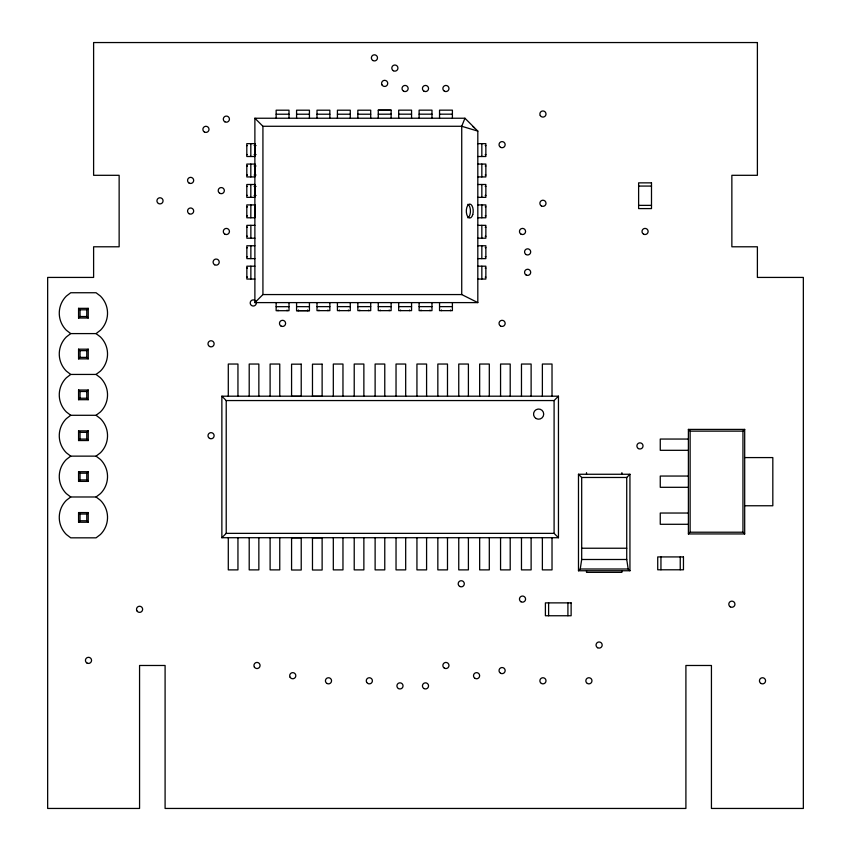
<?xml version="1.0" encoding="UTF-8"?>
<svg xmlns="http://www.w3.org/2000/svg" width="851" height="851" viewBox="0 0 851 851"><rect width="100%" height="100%" fill="white"/><g stroke="black" fill="none" stroke-linecap="round" stroke-linejoin="round"><path stroke-width="1.28" d="M578.478 570.755L580.233 569L581.69 559.49L581.69 477.475L578.478 474.262L629.942 474.262L629.942 570.755L578.478 570.755L578.478 474.262M464.944 118.236L461.731 126.278L461.731 294.563L477.815 302.605L477.815 131.107L464.944 118.236L254.885 118.236L254.885 302.605L477.815 302.605M78.569 317.997L80.026 316.54L80.026 309.796L78.569 308.339L88.227 308.339L88.227 317.997L78.569 317.997L78.569 308.339M88.227 317.997L86.77 316.54L86.77 309.796L88.227 308.339M78.569 358.845L80.026 357.388L80.026 350.644L78.569 349.187L88.227 349.187L88.227 358.845L78.569 358.845L78.569 349.187M88.227 358.845L86.77 357.388L86.77 350.644L88.227 349.187M78.569 399.693L80.026 398.236L86.77 398.236L88.227 399.693L88.227 390.035L78.569 390.035L78.569 399.693L88.227 399.693M78.569 390.035L80.026 391.492L86.77 391.492L88.227 390.035M78.569 440.541L80.026 439.084L80.026 432.34L78.569 430.883L88.227 430.883L88.227 440.541L78.569 440.541L78.569 430.883M88.227 440.541L86.77 439.084L86.77 432.34L88.227 430.883M254.885 302.605L262.927 294.563L461.731 294.563M78.569 481.389L80.026 479.932L80.026 473.188L78.569 471.731L88.227 471.731L88.227 481.389L78.569 481.389L78.569 471.731M88.227 481.389L86.77 479.932L86.77 473.188L88.227 471.731M78.569 522.237L80.026 520.78L86.77 520.78L88.227 522.237L88.227 512.579L78.569 512.579L78.569 522.237L88.227 522.237M78.569 512.579L80.026 514.036L86.77 514.036L88.227 512.579M221.866 537.715L226.217 533.364L554.097 533.364L558.458 537.715L558.458 396.194L221.866 396.194L221.866 537.715L558.458 537.715M221.866 396.194L226.217 400.555L554.097 400.555L558.458 396.194M629.942 570.755L628.187 569L626.73 559.49L626.73 477.475L629.942 474.262M744.689 533.939L742.955 532.215L742.955 431.138L744.689 429.404L688.395 429.404L688.395 533.939L744.689 533.939L744.689 429.404M688.395 533.939L690.129 532.215L690.129 431.138L688.395 429.404M70.729 333.592L66.335 330.231A24.126 24.126 0 0 1 66.335 296.105L70.729 292.744L96.067 292.744L100.461 296.105A24.126 24.126 0 0 1 100.461 330.231L96.067 333.592L70.729 333.592L66.335 336.953A24.126 24.126 0 0 0 66.335 371.079L70.729 374.44L96.067 374.44L100.461 377.801A24.126 24.126 0 0 1 100.461 411.927L96.067 415.288L70.729 415.288L66.335 418.649A24.126 24.126 0 0 0 66.335 452.775L70.729 456.136L96.067 456.136L100.461 452.775A24.126 24.126 0 0 0 100.461 418.649L96.067 415.288M70.729 374.44L66.335 377.801A24.126 24.126 0 0 0 66.335 411.927L70.729 415.288M96.067 374.44L100.461 371.079A24.126 24.126 0 0 0 100.461 336.953L96.067 333.592M70.729 456.136L66.335 459.497A24.126 24.126 0 0 0 66.335 493.623L70.729 496.984L96.067 496.984L100.461 493.623A24.126 24.126 0 0 0 100.461 459.497L96.067 456.136M70.729 496.984L66.335 500.345A24.126 24.126 0 0 0 66.335 534.471L70.729 537.832L96.067 537.832L100.461 534.471A24.126 24.126 0 0 0 100.461 500.345L96.067 496.984M378.269 110.194L391.13 110.194M276.149 114.215L289.01 114.215M296.574 114.215L309.434 114.215M316.998 114.215L329.858 114.215M337.421 114.215L350.282 114.215M357.845 114.215L370.706 114.215M378.269 114.215L391.13 114.172M398.694 114.172L411.554 114.172M419.118 114.172L431.978 114.172M439.541 114.172L452.402 114.172M254.885 118.236L262.927 126.278L461.731 126.278L477.815 131.107M477.815 143.649L485.857 143.649L485.857 156.51L477.815 156.51M246.801 145.574L247.428 145.574M254.151 145.574L256.045 145.574M485.219 145.574L485.857 145.574M246.801 154.584L247.428 154.584M254.151 154.584L256.045 154.584M485.219 154.584L485.857 154.584M477.815 164.073L485.857 164.073L485.857 176.934L477.815 176.934M246.801 165.998L247.428 165.998M254.151 165.998L256.045 165.998M485.219 165.998L485.857 165.998M246.801 175.008L247.428 175.008M254.151 175.008L256.045 175.008M485.219 175.008L485.857 175.008M477.815 184.497L485.857 184.497L485.857 197.358L477.815 197.358M638.622 186.071L651.494 186.071M246.801 186.422L247.428 186.422M254.151 186.422L256.045 186.422M485.219 186.422L485.857 186.422M246.801 195.432L247.428 195.432M254.151 195.432L256.045 195.432M485.219 195.432L485.857 195.432M477.815 204.921L485.857 204.921L485.857 217.782L477.815 217.782M638.622 205.368L651.494 205.368M246.801 206.846L247.471 206.846M485.219 206.846L485.857 206.846M246.801 215.856L247.471 215.856M485.219 215.856L485.857 215.856M254.885 225.345L246.843 225.345L246.843 238.206L254.885 238.206M477.815 225.345L485.857 225.345L485.857 238.206L477.815 238.206M246.843 227.27L247.471 227.27M485.219 227.27L485.857 227.27M246.843 236.28L247.471 236.28M485.219 236.28L485.857 236.28M254.885 245.769L246.843 245.769L246.843 258.63L254.885 258.63M477.815 245.769L485.857 245.769L485.857 258.63L477.815 258.63M246.843 247.694L247.471 247.694M485.219 247.694L485.857 247.694M246.843 256.704L247.471 256.704M485.219 256.704L485.857 256.704M254.885 266.193L246.843 266.193L246.843 279.054L254.885 279.054M477.815 266.193L485.857 266.193L485.857 279.054L477.815 279.054M246.843 268.118L247.471 268.118M485.219 268.118L485.857 268.118M246.843 277.128L247.471 277.128M485.219 277.128L485.857 277.128M276.149 306.679L289.01 306.679M296.574 306.626L309.434 306.679M316.998 306.626L329.858 306.626M337.421 306.626L350.282 306.626M357.845 306.626L370.706 306.626M378.269 306.626L391.13 306.626M398.694 306.626L411.554 306.626M419.118 306.626L431.978 306.626M439.541 306.626L452.402 306.626M80.026 309.796L86.77 309.796M296.574 310.647L309.434 310.647M80.026 316.54L86.77 316.54M80.026 350.644L86.77 350.644M80.026 357.388L86.77 357.388M690.129 431.138L742.955 431.138M80.026 432.34L86.77 432.34M80.026 439.084L86.77 439.084M688.395 439.052L660.259 439.052L660.259 450.317L688.395 450.317M744.689 457.583L772.825 457.583L772.825 505.76L744.689 505.76M80.026 473.188L86.77 473.188M688.395 476.049L660.259 476.049L660.259 487.304L688.395 487.304M581.69 477.475L626.73 477.475M80.026 479.932L86.77 479.932M688.395 513.036L660.259 513.036L660.259 524.29L688.395 524.29M690.129 532.215L742.955 532.215M581.69 548.235L626.73 548.235M581.69 559.49L626.73 559.49M580.233 569L628.187 569M680.247 556.926L680.247 569.787M660.95 556.926L660.95 569.787M621.9 472.667L621.9 474.262M621.9 570.755L621.9 572.351L586.52 572.361L586.52 570.755M586.52 472.667L586.52 474.262M567.915 602.88L567.915 615.752M554.097 400.555L554.097 533.364M552.022 396.194L552.022 364.037L542.374 364.037L542.374 396.194M552.022 537.715L552.022 569.883L542.374 569.883L542.374 537.715M548.618 602.88L548.618 615.752M531.12 396.194L531.12 364.037L521.472 364.037L521.472 396.194M531.12 537.715L531.12 569.883L521.472 569.883L521.472 537.715M510.206 396.194L510.206 364.037L500.558 364.037L500.558 396.194M510.206 537.715L510.206 569.883L500.558 569.883L500.558 537.715M489.304 396.194L489.304 364.037L479.656 364.037L479.656 396.194M489.304 537.715L489.304 569.883L479.656 569.883L479.656 537.715M481.836 143.649L481.836 156.51M481.836 164.073L481.836 176.934M481.836 184.497L481.836 197.358M481.836 204.921L481.836 217.782M481.836 225.345L481.836 238.206M481.836 245.769L481.836 258.63M481.836 266.193L481.836 279.054M468.401 396.194L468.401 364.037L458.753 364.037L458.753 396.194M468.401 537.715L468.401 569.883L458.753 569.883L458.753 537.715M452.402 118.193L452.402 110.151L439.541 110.151L439.541 118.193M452.402 302.605L452.402 310.647L439.541 310.647L439.541 302.605M450.477 310.019L450.477 310.647M447.488 396.194L447.488 364.037L437.839 364.037L437.839 396.194M447.488 537.715L447.488 569.883L437.839 569.883L437.839 537.715M441.467 310.019L441.467 310.647M431.978 118.193L431.978 110.151L419.118 110.151L419.118 118.193M431.978 302.605L431.978 310.647L419.118 310.647L419.118 302.605M430.053 310.019L430.053 310.647M426.585 396.194L426.585 364.037L416.937 364.037L416.937 396.194M426.585 537.715L426.585 569.883L416.937 569.883L416.937 537.715M421.043 310.019L421.043 310.647M411.554 118.193L411.554 110.151L398.694 110.151L398.694 118.193M411.554 302.605L411.554 310.647L398.694 310.647L398.694 302.605M409.629 310.019L409.629 310.647M405.682 396.194L405.682 364.037L396.034 364.037L396.034 396.194M405.682 537.715L405.682 569.883L396.034 569.883L396.034 537.715M400.619 310.019L400.619 310.647M391.13 118.236L391.13 110.151L378.269 110.151L378.269 118.236M391.13 302.605L391.13 310.647L378.269 310.647L378.269 302.605M389.205 310.019L389.205 310.647M384.769 396.194L384.769 364.037L375.121 364.037L375.121 396.194M384.769 537.715L384.769 569.883L375.121 569.883L375.121 537.715M380.195 310.019L380.195 310.647M370.706 118.236L370.706 110.194L357.845 110.194L357.845 118.236M370.706 302.605L370.706 310.647L357.845 310.647L357.845 302.605M368.781 310.019L368.781 310.647M363.866 396.194L363.866 364.037L354.218 364.037L354.218 396.194M363.866 537.715L363.866 569.883L354.218 569.883L354.218 537.715M359.771 310.019L359.771 310.647M350.282 118.236L350.282 110.194L337.421 110.194L337.421 118.236M350.282 302.605L350.282 310.647L337.421 310.647L337.421 302.605M348.357 310.019L348.357 310.647M342.964 396.194L342.964 364.037L333.315 364.037L333.315 396.194M342.964 537.715L342.964 569.883L333.315 569.883L333.315 537.715M339.347 310.019L339.347 310.647M329.858 118.236L329.858 110.194L316.998 110.194L316.998 118.236M329.858 302.605L329.858 310.647L316.998 310.647L316.998 302.605M327.933 310.019L327.933 310.647M318.923 310.019L318.923 310.647M309.434 118.236L309.434 110.194L296.574 110.194L296.574 118.236M309.434 302.605L309.434 310.7L296.574 310.7L296.574 302.605M307.509 310.019L307.509 310.7M298.499 310.019L298.499 310.7M289.01 118.236L289.01 110.194L276.149 110.194L276.149 118.236M289.01 302.658L289.01 310.7L276.149 310.7L276.149 302.658M287.085 310.062L287.085 310.7M279.756 396.194L279.756 364.037L270.107 364.037L270.107 396.194M279.756 537.715L279.756 569.883L270.107 569.883L270.107 537.715M278.075 310.062L278.075 310.7M262.927 126.278L262.927 294.563M258.853 396.194L258.853 364.037L249.205 364.037L249.205 396.194M258.853 537.715L258.853 569.883L249.205 569.883L249.205 537.715M250.822 143.649L250.822 156.51M250.822 164.073L250.822 176.934M250.822 184.497L250.822 197.358M250.864 204.921L250.822 217.782M250.864 225.345L250.864 238.206M250.864 245.769L250.864 258.63M250.864 266.193L250.864 279.054M237.95 396.194L237.95 364.037L228.291 364.037L228.291 396.194M237.95 537.715L237.95 569.883L228.291 569.883L228.291 537.715M226.217 400.555L226.217 533.364M86.77 391.492L86.77 398.236M86.77 514.036L86.77 520.78M80.026 391.492L80.026 398.236M80.026 514.036L80.026 520.78M472.986 126.693A3.074 3.074 0 0 1 474.113 127.82M256.342 302.956A3.074 3.074 0 0 1 252.215 305.839A3.074 3.074 0 0 1 250.917 300.977A3.074 3.074 0 0 1 255.928 301.424M467.869 204.314A6.989 3.457 -90 0 1 470.433 211.059A6.989 3.457 -90 0 1 467.869 217.813M757.39 42.55L93.61 42.55L93.61 175.306L119.14 175.306L119.14 246.79L93.61 246.79L93.61 277.426L47.656 277.426L47.656 808.45L139.564 808.45L139.564 665.482L165.094 665.482L165.094 808.45L685.906 808.45L685.906 665.482L711.436 665.482L711.436 808.45L803.344 808.45L803.344 277.426L757.39 277.426L757.39 246.79L731.86 246.79L731.86 175.306L757.39 175.306L757.39 42.55M254.832 143.649L246.801 143.649L246.801 156.51L254.832 156.51L254.832 143.649M254.832 164.073L246.801 164.073L246.801 176.934L254.832 176.934L254.832 164.073M651.494 182.859L638.622 182.859L638.622 208.591L651.494 208.591L651.494 182.859M254.832 184.497L246.801 184.497L246.801 197.358L254.832 197.358L254.832 184.497M254.885 204.921L246.801 204.921L246.801 217.782L254.885 217.782L254.832 204.921M301.222 364.164L291.574 364.164L291.574 396.332L301.222 396.332L301.222 364.164M322.125 364.164L312.477 364.164L312.477 396.332L322.125 396.332L322.125 364.164M301.222 537.853L291.574 537.853L291.574 570.01L301.222 570.01L301.222 537.853M322.125 537.853L312.477 537.853L312.477 570.01L322.125 570.01L322.125 537.853M683.459 556.926L657.727 556.926L657.727 569.787L683.459 569.787L683.459 556.926M571.127 602.88L545.395 602.88L545.395 615.752L571.127 615.752L571.127 602.88M444.382 91.163A3.074 3.074 0 0 0 448.988 88.504A3.074 3.074 0 0 0 444.382 85.845A3.074 3.074 0 0 0 444.382 91.163M372.898 60.527A3.074 3.074 0 0 0 377.504 57.868A3.074 3.074 0 0 0 372.898 55.209A3.074 3.074 0 0 0 372.898 60.527M398.438 688.555A3.074 3.074 0 0 0 403.044 685.895A3.074 3.074 0 0 0 398.438 683.236A3.074 3.074 0 0 0 398.438 688.555M366.675 682.332A3.074 3.074 0 0 0 371.993 682.332A3.074 3.074 0 0 0 369.334 677.726A3.074 3.074 0 0 0 366.675 682.332M393.332 70.739A3.074 3.074 0 0 0 397.949 68.08A3.074 3.074 0 0 0 393.332 65.421A3.074 3.074 0 0 0 393.332 70.739M643.526 234.131A3.074 3.074 0 0 0 648.132 231.472A3.074 3.074 0 0 0 643.526 228.813A3.074 3.074 0 0 0 643.526 234.131M520.982 234.131A3.074 3.074 0 0 0 525.588 231.472A3.074 3.074 0 0 0 520.982 228.813A3.074 3.074 0 0 0 520.982 234.131M500.558 326.039A3.074 3.074 0 0 0 505.164 323.38A3.074 3.074 0 0 0 500.558 320.721A3.074 3.074 0 0 0 500.558 326.039M541.406 205.942A3.074 3.074 0 0 0 546.012 203.283A3.074 3.074 0 0 0 541.406 200.623A3.074 3.074 0 0 0 541.406 205.942M254.343 667.024A3.074 3.074 0 0 0 259.661 667.024A3.074 3.074 0 0 0 257.002 662.418A3.074 3.074 0 0 0 254.343 667.024M224.834 121.799A3.074 3.074 0 0 0 229.44 119.14A3.074 3.074 0 0 0 224.834 116.481A3.074 3.074 0 0 0 224.834 121.799M290.095 677.236A3.074 3.074 0 0 0 295.414 677.236A3.074 3.074 0 0 0 292.755 672.63A3.074 3.074 0 0 0 290.095 677.236M326.954 683.459A3.074 3.074 0 0 0 331.56 680.8A3.074 3.074 0 0 0 326.954 678.141A3.074 3.074 0 0 0 326.954 683.459M219.728 193.283A3.074 3.074 0 0 0 224.345 190.624A3.074 3.074 0 0 0 219.728 187.965A3.074 3.074 0 0 0 219.728 193.283M158.456 203.495A3.074 3.074 0 0 0 163.073 200.836A3.074 3.074 0 0 0 158.456 198.177A3.074 3.074 0 0 0 158.456 203.495M204.41 132.011A3.074 3.074 0 0 0 209.016 129.352A3.074 3.074 0 0 0 204.41 126.693A3.074 3.074 0 0 0 204.41 132.011M189.082 213.707A3.074 3.074 0 0 0 193.688 211.048A3.074 3.074 0 0 0 189.082 208.389A3.074 3.074 0 0 0 189.082 213.707M540.279 115.566A3.074 3.074 0 0 0 545.597 115.566A3.074 3.074 0 0 0 542.938 110.949A3.074 3.074 0 0 0 540.279 115.566M638.42 448.583A3.074 3.074 0 0 0 643.037 445.924A3.074 3.074 0 0 0 638.42 443.265A3.074 3.074 0 0 0 638.42 448.583M209.516 438.371A3.074 3.074 0 0 0 214.133 435.712A3.074 3.074 0 0 0 209.516 433.053A3.074 3.074 0 0 0 209.516 438.371M136.915 610.848A3.074 3.074 0 0 0 142.234 610.848A3.074 3.074 0 0 0 139.575 606.242A3.074 3.074 0 0 0 136.915 610.848M281 326.039A3.074 3.074 0 0 0 285.617 323.38A3.074 3.074 0 0 0 281 320.721A3.074 3.074 0 0 0 281 326.039M214.622 264.767A3.074 3.074 0 0 0 219.228 262.108A3.074 3.074 0 0 0 214.622 259.449A3.074 3.074 0 0 0 214.622 264.767M189.082 183.071A3.074 3.074 0 0 0 193.688 180.412A3.074 3.074 0 0 0 189.082 177.753A3.074 3.074 0 0 0 189.082 183.071M224.834 234.131A3.074 3.074 0 0 0 229.44 231.472A3.074 3.074 0 0 0 224.834 228.813A3.074 3.074 0 0 0 224.834 234.131M209.516 346.463A3.074 3.074 0 0 0 214.133 343.804A3.074 3.074 0 0 0 209.516 341.145A3.074 3.074 0 0 0 209.516 346.463M526.088 274.979A3.074 3.074 0 0 0 530.705 272.32A3.074 3.074 0 0 0 526.088 269.661A3.074 3.074 0 0 0 526.088 274.979M526.088 254.555A3.074 3.074 0 0 0 530.705 251.896A3.074 3.074 0 0 0 526.088 249.237A3.074 3.074 0 0 0 526.088 254.555M86.962 663.035A3.074 3.074 0 0 0 91.568 660.376A3.074 3.074 0 0 0 86.962 657.717A3.074 3.074 0 0 0 86.962 663.035M597.572 647.707A3.074 3.074 0 0 0 602.189 645.047A3.074 3.074 0 0 0 597.572 642.388A3.074 3.074 0 0 0 597.572 647.707M520.982 601.763A3.074 3.074 0 0 0 525.588 599.104A3.074 3.074 0 0 0 520.982 596.445A3.074 3.074 0 0 0 520.982 601.763M444.382 668.152A3.074 3.074 0 0 0 448.988 665.493A3.074 3.074 0 0 0 444.382 662.833A3.074 3.074 0 0 0 444.382 668.152M475.028 678.364A3.074 3.074 0 0 0 479.645 675.705A3.074 3.074 0 0 0 475.028 673.045A3.074 3.074 0 0 0 475.028 678.364M500.558 673.247A3.074 3.074 0 0 0 505.164 670.588A3.074 3.074 0 0 0 500.558 667.929A3.074 3.074 0 0 0 500.558 673.247M382.003 84.93A3.074 3.074 0 0 0 387.322 84.93A3.074 3.074 0 0 0 384.663 80.313A3.074 3.074 0 0 0 382.003 84.93M541.406 683.459A3.074 3.074 0 0 0 546.012 680.8A3.074 3.074 0 0 0 541.406 678.141A3.074 3.074 0 0 0 541.406 683.459M403.544 91.163A3.074 3.074 0 0 0 408.161 88.504A3.074 3.074 0 0 0 403.544 85.845A3.074 3.074 0 0 0 403.544 91.163M587.36 683.459A3.074 3.074 0 0 0 591.977 680.8A3.074 3.074 0 0 0 587.36 678.141A3.074 3.074 0 0 0 587.36 683.459M423.958 91.163A3.074 3.074 0 0 0 428.564 88.504A3.074 3.074 0 0 0 423.958 85.845A3.074 3.074 0 0 0 423.958 91.163M423.958 688.555A3.074 3.074 0 0 0 428.564 685.895A3.074 3.074 0 0 0 423.958 683.236A3.074 3.074 0 0 0 423.958 688.555M500.558 147.319A3.074 3.074 0 0 0 505.164 144.659A3.074 3.074 0 0 0 500.558 142A3.074 3.074 0 0 0 500.558 147.319M730.328 606.859A3.074 3.074 0 0 0 734.945 604.199A3.074 3.074 0 0 0 730.328 601.54A3.074 3.074 0 0 0 730.328 606.859M459.71 586.435A3.074 3.074 0 0 0 464.316 583.775A3.074 3.074 0 0 0 459.71 581.116A3.074 3.074 0 0 0 459.71 586.435M760.964 683.459A3.074 3.074 0 0 0 765.581 680.8A3.074 3.074 0 0 0 760.964 678.141A3.074 3.074 0 0 0 760.964 683.459M472.762 214.558A6.989 3.457 -90 0 0 469.773 204.07A6.989 3.457 -90 0 0 466.784 214.558A6.989 3.457 -90 0 0 472.762 214.558M536.087 418.511A5.085 5.085 0 0 0 543.715 414.107A5.085 5.085 0 0 0 536.087 409.703A5.085 5.085 0 0 0 536.087 418.511"/></g></svg>
